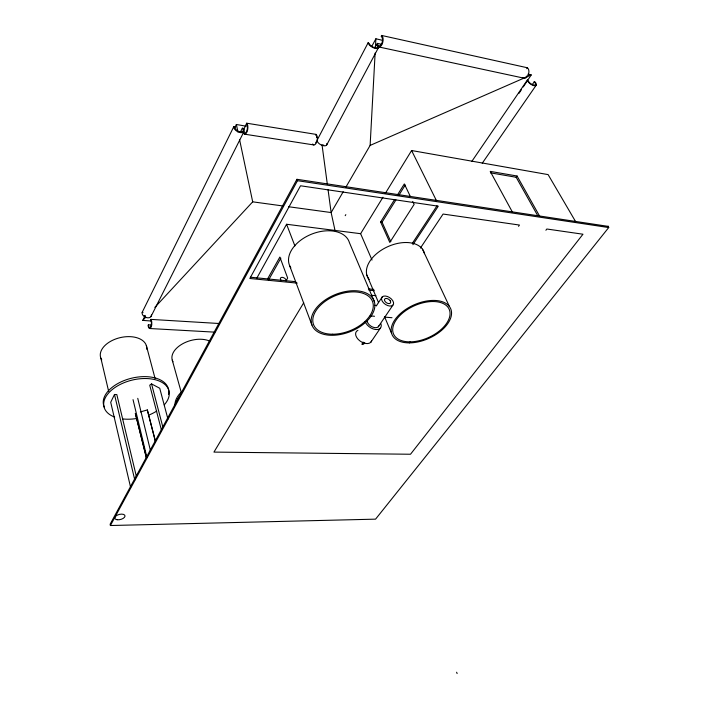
<?xml version="1.0" encoding="UTF-8"?>
<svg xmlns="http://www.w3.org/2000/svg" width="709" height="709" viewBox="0 0 709 709"><rect width="100%" height="100%" fill="white"/><g stroke="black" fill="none" stroke-linecap="round" stroke-linejoin="round"><path stroke-width="1.06" d="M345.957 187.016L370.125 145.416L375.123 53.069M375.478 46.475L375.894 38.782L382.364 40.289M219.294 323.517L150.946 319.396L151.052 320.805A3.891 1.498 -86.9 0 1 150.769 326.645A3.891 1.498 -86.9 0 1 148.58 325.856L148.429 324.837L151.753 325.023M243.754 129.57L246.697 123.206L316.037 134.382A5.477 2.65 -81.8 0 1 316.746 141.942A5.477 2.65 -81.8 0 1 312.625 144.016M315.709 135.313L316.037 134.382M522.941 77.494A5.486 3.323 -75.7 0 0 528.187 75.065A5.486 3.323 -75.7 0 0 527.186 67.727L381.584 35.45L381.203 36.496L381.788 37.019A4.812 2.437 -78.4 0 1 381.469 44.02A4.812 2.437 -78.4 0 1 377.684 44.481L377.41 43.382L381.708 44.312M526.769 68.676L527.186 67.727M151.62 321.044L142.784 320.397L145.177 315.399M234.466 128.489L236.372 124.492L246.174 126.193M136.465 476.838L116.817 394.567L114.486 394.479L110.71 402.287L130.633 487.464M151.398 314.964A4.919 3.35 25.6 0 1 146.444 317.588A4.919 3.35 25.6 0 1 142.163 312.368L233.846 126.548L234.856 126.902L234.839 127.709A4.6 2.535 28.3 0 0 240.094 131.865A4.6 2.535 28.3 0 0 242.948 129.135L242.345 128.223L240.36 132.175M150.937 316.648L243.861 131.821M374.76 47.53L376.302 44.614L377.02 45.456A4.653 2.03 29.7 0 1 374.866 47.725A4.653 2.03 29.7 0 1 369.318 43.719L368.201 42.629L317.109 140.231A5.406 2.747 29.1 0 0 322.365 145.442A5.406 2.747 29.1 0 0 326.814 143.51M326.672 145.017L378.322 47.902M296.929 179.297L297.488 180.689L608.712 227.545L607.985 226.339L296.929 179.297L110.125 524.226L110.409 525.52L375.566 519.148L608.712 227.545L608.225 226.136M110.409 525.52L297.488 180.689M371.693 46.51L375.894 38.782M256.64 278.469L286.578 224.257L360.615 233.695L372.021 260.052M267.585 278.912L279.86 257.039L287.668 278.061L286.028 280.906A3.102 1.905 30.1 0 0 282.377 277.361A3.102 1.905 30.1 0 0 281.26 280.498M268.569 280.011L280.861 258.156M343.209 191.749L331.13 212.549L335.1 230.815M345.203 215.687L345.824 214.641M303.709 302.787L213.941 452.103L410.511 454.239L582.975 234.218L546.843 229.007L545.903 230.257M360.615 233.695L382.957 197.253M385.253 193.513L411.601 150.53L548.11 174.609L575.655 221.695M412.727 201.462L414.127 204.387L389.799 242.416L380.609 221.988L394.488 199.699M397.386 195.055L404.325 183.915L410.387 196.588M390.819 241.627L382.062 222.183L395.95 199.92M398.848 195.276L405.211 185.076M412.301 243.391L437.019 205.796M412.904 244.694L438.268 206.186L300.536 185.776L249.843 278.486L297.239 283.13M376.266 305.951L382.257 296.894M518.979 93.384L521.434 89.697M523.269 86.923L531.227 74.924L527.983 74.17M420.41 248.079L443.081 214.047L519.467 225.054L518.536 226.331M363.07 342.039L362.095 344.228L363.557 344.273L364.718 342.544M362.095 344.228L363.256 342.5M378.314 326.76L392.892 305.154A6.762 4.006 33.8 0 0 387.371 296.486A6.762 4.006 33.8 0 0 382.426 301.476A6.762 4.006 33.8 0 0 392.892 305.154M370.807 342.252L380.263 328.285M471.848 161.36L527.354 80.037L528.409 81.101A4.254 1.835 34.7 0 0 533.46 84.974A4.254 1.835 34.7 0 0 534.923 82.616L534.223 81.783L532.344 84.513M482.235 163.247L536.305 85.045M537.679 215.598L516.17 177.268L517.056 176.009L490.229 171.383L512.439 212.151M377.41 43.382L376.842 44.064A5.964 3.022 -78.4 0 0 381.85 44.702A5.964 3.022 -78.4 0 0 381.584 35.45M148.429 324.837L148.092 325.236A4.821 1.852 -86.9 0 0 150.982 327.345A4.821 1.852 -86.9 0 0 150.946 319.396M142.784 320.397L145.797 317.153M154.828 307.405L252.696 201.835L239.553 139.531M167.936 419.072L159.738 388.266L151.549 383.915L149.732 385.182L161.43 430.071M370.125 145.416L531.227 74.924M140.329 411.938L147.33 409.926L155.404 441.051M242.345 128.223L243.214 128.205A5.699 3.146 28.3 0 1 240.333 132.592A5.699 3.146 28.3 0 1 233.846 126.548M534.223 81.783L534.878 81.792A5.273 2.278 34.7 0 1 533.842 85.638A5.273 2.278 34.7 0 1 527.354 80.037M376.302 44.614L377.099 44.64M149.812 328.524L214.809 332.149M370.16 315.904L374.529 316.267M384.358 317.083L392.006 317.721M374.423 305.34L376.603 305.535M371.587 295.281L375.938 295.688M250.463 277.219L295.626 281.677M368.334 288.847L373.838 289.396M368.884 290.149L374.396 290.69M380.609 221.988L382.062 222.183M252.696 201.835L283.201 206M288.643 206.744L331.13 212.549L328.045 189.578M244.596 134.178L313.83 144.937M490.433 172.845L516.17 177.268M379.049 47.007L524.492 78.282M142.163 312.368L143.058 312.625M246.386 124.181L246.856 124.757A4.582 1.994 -82.5 0 1 246.546 131.537A4.582 1.994 -82.5 0 1 243.524 131.564M517.056 176.009L539.682 216.263M411.601 150.53L436.567 200.895M422.475 249.169L449.426 306.518M366.863 275.101L378.553 302.628M384.615 316.896L391.545 333.203M374.405 301.83A33.35 19.994 -21.7 0 0 322.613 301.857A33.35 19.994 -21.7 0 0 332.06 335.304A33.35 19.994 -21.7 0 0 374.405 301.83L349.431 242.673A32.056 20.667 -21.8 0 0 312.758 233.704A32.056 20.667 -21.8 0 0 289.352 264.918L311.933 325.059M286.578 224.257L294.9 245.926M456.614 672.229L457.119 673.55M172.269 360.128L181.3 392.502M146.32 345.478L155.058 378.429M151.549 383.915L162.742 426.658M147.33 409.926L155.493 441.929M146.4 457.447L135.33 413.382L146.453 458.351M137.75 398.334L150.512 450.853M133.035 399.628L146.967 457.659M114.486 394.479L134.799 480.046M100.882 358.213L108.707 391.616M236.372 124.492L237.958 132.016M322.019 144.733L327.31 184.11M174.972 404.981A32.056 18.239 -16.3 0 1 183.276 390.287M175.779 403.811A32.091 18.212 -16.3 0 1 179.2 396.889M172.978 361.776A22.679 13.631 -15.9 0 1 182.514 343.847A22.679 13.631 -15.9 0 1 209.758 341.135M114.663 417.078A33.465 19.276 -13.9 0 1 110.826 390.774A33.465 19.276 -13.9 0 1 155.501 379.785A33.465 19.276 -13.9 0 1 164.24 404.874M156.76 411.052A33.465 19.276 -13.9 0 1 149.572 414.783M137.342 418.381A33.465 19.276 -13.9 0 1 122.737 418.939M104.48 407.445A33.429 19.294 -13.8 0 1 133.655 377.746A33.429 19.294 -13.8 0 1 168.512 394.364M101.768 359.915A23.636 14.384 -13.1 0 1 120.069 337.661A23.636 14.384 -13.1 0 1 146.728 349.209M290.841 267.807A32.056 20.667 -21.8 0 1 289.768 265.91M369.185 279.479A30.868 19.001 -24.4 0 1 387.291 246.9A30.868 19.001 -24.4 0 1 424.496 253.716M378.881 325.865A6.647 4.05 33.8 0 1 372.411 326.946A6.647 4.05 33.8 0 1 367.12 320.619M380.946 323.818A9.128 5.566 33.8 0 1 375.336 329.49A9.128 5.566 33.8 0 1 365.188 321.558M371.578 341.02A9.022 5.601 33.8 0 1 359.72 340.772A9.022 5.601 33.8 0 1 357.93 330.35M316.551 136.642A4.414 2.136 -81.8 0 1 316.755 137.599M316.125 141.977A4.414 2.136 -81.8 0 1 315.665 142.837M246.697 123.206A5.672 2.473 -82.5 0 1 247.095 131.661A5.672 2.473 -82.5 0 1 243.09 132.282M323.791 145.15A4.36 2.216 29.1 0 1 322.817 144.99M377.888 45.58A5.769 2.508 29.7 0 1 374.582 48.221A5.769 2.508 29.7 0 1 368.201 42.629M526.814 76.049A4.431 2.676 -75.7 0 1 526.131 76.714M145.088 316.294A3.97 2.703 25.6 0 1 144.264 315.691M390.198 300.82L389.693 300.164A3.456 2.047 33.8 0 0 386.308 298.462A3.456 2.047 33.8 0 0 384.482 299.925L384.606 300.563A3.456 2.047 33.8 0 0 388.824 303.594A3.456 2.047 33.8 0 0 390.198 300.82M117.109 519.724A5.247 2.614 -14.1 0 0 125.014 516.134A5.247 2.614 -14.1 0 0 117.543 515.018A5.247 2.614 -14.1 0 0 117.109 519.724M410.032 341.853A30.452 17.397 -24.1 0 0 449.861 311.464A30.452 17.397 -24.1 0 0 404.219 311.738A30.452 17.397 -24.1 0 0 410.032 341.853M409.385 342.89A32.065 18.319 -24.1 0 0 451.358 310.897A32.065 18.319 -24.1 0 0 403.324 311.154A32.065 18.319 -24.1 0 0 409.385 342.89M332.663 334.223A31.666 18.983 -21.7 0 0 372.828 302.415A31.666 18.983 -21.7 0 0 323.632 302.486A31.666 18.983 -21.7 0 0 332.663 334.223"/></g></svg>
